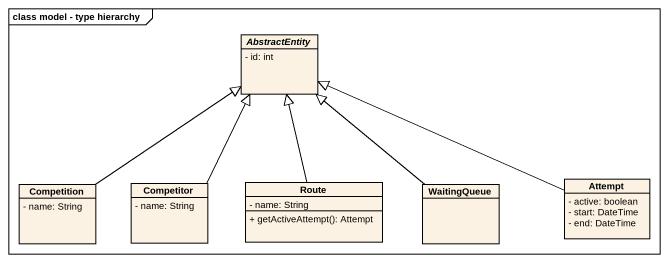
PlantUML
@startuml
mainframe class model - type hierarchy
hide circle
hide empty members
skinparam classAttributeIconSize 0
abstract class AbstractEntity {
  - id: int
}
class Competition {
  - name: String
}
class Competitor {
  - name: String
}
class Route {
  - name: String
  + getActiveAttempt(): Attempt
}
class WaitingQueue
class Attempt {
  - active: boolean
  - start: DateTime
  - end: DateTime
}
Competition -up-|> AbstractEntity
Competitor -up-|> AbstractEntity
Route -up-|> AbstractEntity
WaitingQueue -up-|> AbstractEntity
Attempt -left-|> AbstractEntity
@enduml
